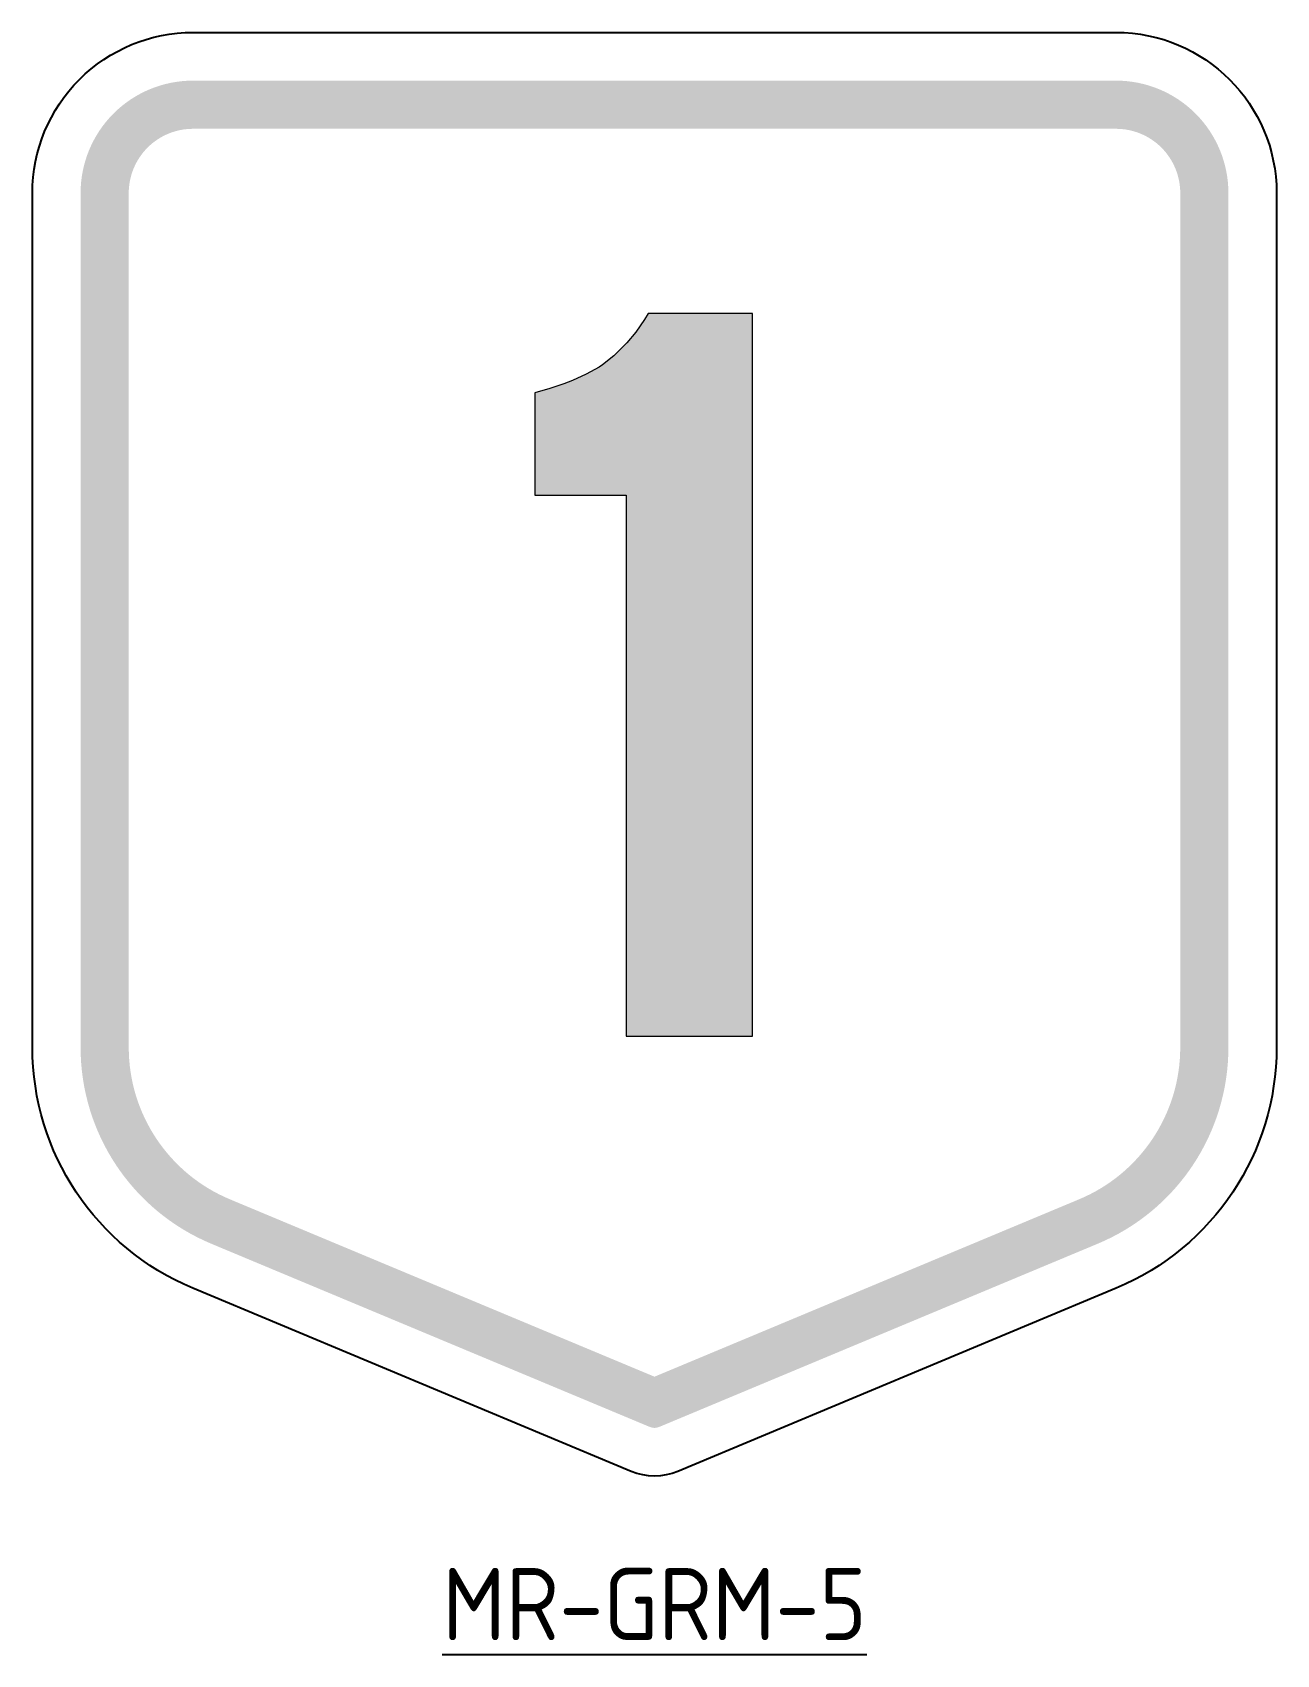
# Model space of a CAD drawing. Extents: x -25.8 to 25.8, y -7.2 to 60.1.
import ezdxf

# ---------------------------------------------------------------- set-up
doc = ezdxf.new("R2010")
doc.units = 0
doc.layers.add('_BLACK', color=7, linetype='Continuous', true_color=0x0a0a0a)
doc.layers.add('T35', color=3, linetype='Continuous')
doc.styles.add('T35', font='isocp2.shx', dxfattribs={"height": 3.5})

msp = doc.modelspace()

# ---------------------------------------------------------------- hatches: boundary and pattern name
at = {"layer": '_BLACK'}
h = msp.add_hatch(color=256, dxfattribs=at)
h.dxf.hatch_style = 1
edge = h.paths.add_edge_path(flags=16)
edge.add_line((17.63347158147954, 11.69941068924822), (-1.153424022959371e-09, 4.334843140403452))
edge.add_line((-1.153424022959371e-09, 4.334843140403452), (-17.63347160643356, 11.69941068768692))
edge.add_arc((-15.00000001415475, 18.00490605419889), 6.833333333333287, 179.9999999999994, 247.33228891589312, ccw=False)
edge.add_line((-21.83333334748802, 18.00490605419899), (-21.83333334748802, 53.47254901960784))
edge.add_arc((-19.16666668082141, 53.47254901960785), 2.666666666666586, 89.99999999999739, 180, ccw=False)
edge.add_line((-19.16666668082132, 56.13921568627445), (19.16666665251202, 56.13921568627445))
edge.add_arc((19.16666665251211, 53.47254901960775), 2.666666666666705, 0, 90.00000000000261, ccw=False)
edge.add_line((21.83333331917882, 53.47254901960775), (21.83333331917882, 18.004906054359))
edge.add_arc((14.99999998584545, 18.004906054359), 6.833333333333348, -67.33228888540538, 2.2737367544323206e-13, ccw=False)
edge = h.paths.add_edge_path()
edge.add_line((18.40424375581149, 9.853899850679237), (0.1926930428620466, 2.247899253109893))
edge.add_arc((-7.209403444600564e-10, 2.70927696275221), 0.5000000000000604, 247.3322889158965, 292.6677111145984, ccw=False)
edge.add_line((-0.1926930440584584, 2.247899253007339), (-18.40424377978344, 9.853899848707814))
edge.add_arc((-15.00000001415475, 18.00490605419899), 8.833333333333307, 179.9999999999999, 247.33228891589312, ccw=False)
edge.add_line((-23.833333347488, 18.00490605419899), (-23.833333347488, 53.47254901960784))
edge.add_arc((-19.16666668082132, 53.47254901960785), 4.666666666666663, 89.99999999999972, 180, ccw=False)
edge.add_line((-19.16666668082132, 58.13921568627453), (19.16666665251202, 58.13921568627444))
edge.add_arc((19.16666665251202, 53.47254901960775), 4.666666666666686, 0, 90.00000000000028, ccw=False)
edge.add_line((23.8333333191787, 53.47254901960775), (23.8333333191788, 18.004906054359))
edge.add_arc((14.99999998584545, 18.00490605435895), 8.833333333333329, -67.3322888854052, 2.8421709430404007e-13, ccw=False)
h = msp.add_hatch(color=256, dxfattribs=at)
h.dxf.hatch_style = 1
h.paths.add_polyline_path([(-0.2562013989334417, 48.47589093616067), (-0.4149217496053836, 48.21989037056075), (-0.7784425527572552, 47.70276922804894), (-1.152203378533116, 47.2573282439051), (-1.244363582149077, 47.15492801766514), (-1.689804566292921, 46.7197270561453), (-2.165965618308746, 46.34084621905743), (-2.304205923732709, 46.24868601544146), (-2.836687100180512, 45.94660534803357), (-3.410128367124301, 45.69060478243367), (-3.763409147652183, 45.55236447700971), (-4.341970425907974, 45.35780404715378), (-4.971731817283754, 45.17860365123384), (-4.971731817283754, 40.92899426227537), (-1.172683423781109, 40.92899426227537), (-1.172683423781109, 18.47774465916342), (4.075328171017006, 18.47774465916342), (4.075328171017006, 48.47589093616067)])

# ---------------------------------------------------------------- linework, layer by layer
msp.add_lwpolyline([(19.17501593014343, 8.008389012110259), (0.9634652171939944, 0.4023884145409145, -0.2004342741851806), (-0.9634652174083413, 0.4023884140282342), (-19.17501595313333, 8.00838900972871, -0.3025477455606111), (-25.83333334748799, 18.00490605419899), (-25.83333334748799, 53.47254901960785, -0.4142135623730958), (-19.16666668082132, 60.13921568627451), (19.16666665251202, 60.13921568627442, -0.4142135623730936), (25.83333331917868, 53.47254901960775), (25.83333331917878, 18.004906054359, -0.3025477454154054)], format="xyb", close=True, dxfattribs=at)
at = {"layer": 'Defpoints', "color": 7, "lineweight": 0}
msp.add_lwpolyline([(-0.2562013989334417, 48.47589093616067), (-0.4149217496053836, 48.21989037056075), (-0.7784425527572552, 47.70276922804894), (-1.152203378533116, 47.2573282439051), (-1.244363582149077, 47.15492801766514), (-1.689804566292921, 46.7197270561453), (-2.165965618308746, 46.34084621905743), (-2.304205923732709, 46.24868601544146), (-2.836687100180512, 45.94660534803357), (-3.410128367124301, 45.69060478243367), (-3.763409147652183, 45.55236447700971), (-4.341970425907974, 45.35780404715378), (-4.971731817283754, 45.17860365123384), (-4.971731817283754, 40.92899426227537), (-1.172683423781109, 40.92899426227537), (-1.172683423781109, 18.47774465916342), (4.075328171017006, 18.47774465916342), (4.075328171017006, 48.47589093616067)], close=True, dxfattribs=at)

# ---------------------------------------------------------------- texts
at = {"layer": 'T35', "insert": (-2.273736754432321e-14, -3.6), "char_height": 3, "attachment_point": 2, "style": 'T35'}
msp.add_mtext('{\\LMR-GRM-5}', dxfattribs=at)

doc.saveas('drawing.dxf')
